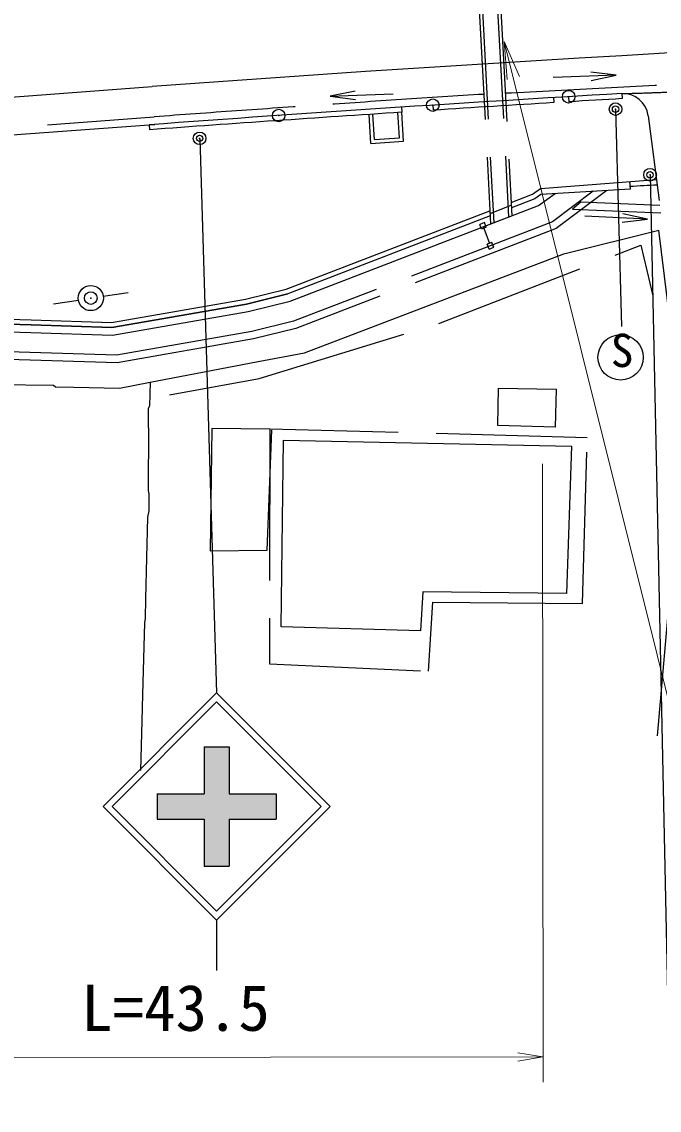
# Model space of a CAD drawing. Units: millimetres, scale not verified. Extents: x 40000 to 680000, y 20000 to 380000.
# Drawn here: x 119823 to 145115, y 238497 to 281646 of the extents above; entities that cross this region are included whole.
import ezdxf
from ezdxf.enums import TextEntityAlignment as Align

# ---------------------------------------------------------------- set-up
doc = ezdxf.new("R2010")
doc.units = ezdxf.units.MM
doc.header["$LTSCALE"] = 1000
doc.header["$PDMODE"] = 32
doc.header["$PDSIZE"] = 500
doc.linetypes.add('DASHED', pattern=[7.5, 6, -1.5])
for name, color, linetype, lineweight in [('M-BGD', 7, 'Continuous', 25), ('M-BGD-EXST', 7, 'Continuous', 25), ('M-STR-HTXT', 7, 'Continuous', 13), ('M-STR-STRC', 7, 'Continuous', 25)]:
    doc.layers.add(name, color=color, linetype=linetype, lineweight=lineweight)
doc.styles.add('ＭＳ ゴシック', font='')
doc.styles.get('ＭＳ ゴシック').set_extended_font_data('MS Gothic')

# ---------------------------------------------------------------- blocks, each defined once
blk = doc.blocks.new('open_arrow')
at = {"color": 0, "linetype": 'Continuous', "lineweight": -2}
blk.add_lwpolyline([(7.5, 1.25), (0, 0), (7.5, -1.25)], dxfattribs=at)

msp = doc.modelspace()

# ---------------------------------------------------------------- hatches: boundary and pattern name
at = {"layer": 'M-STR-STRC'}
msp.add_hatch(color=256, dxfattribs=at).paths.add_polyline_path([(125192, 251043), (127052, 251043), (127053, 252903), (128053, 252903), (128052, 251043), (129912, 251043), (129912, 250043), (128052, 250043), (128052, 248183), (127052, 248183), (127052, 250043), (125192, 250043)])

# ---------------------------------------------------------------- linework, layer by layer
at = {"layer": 'M-BGD', "linetype": 'DASHED'}
for p, q in [((137618, 291261), (138551, 273681)), ((138217, 291298), (139140, 273907)), ((137489, 291253), (138424, 273632)), ((138354, 291180), (139268, 273956)), ((98408, 275914), (125080, 277879)), ((124874, 277563), (125102, 277580)), ((142491, 274927), (140883, 273717)), ((143032, 274959), (141030, 273452)), ((142020, 274502), (145139, 274372)), ((141670, 274217), (145177, 274070)), ((140883, 273717), (130608, 269773)), ((141030, 273452), (130698, 269486)), ((136370, 269686), (144380, 272791)), ((144380, 272791), (144867, 270781)), ((130608, 269773), (128956, 269368)), ((129238, 267510), (136370, 269686)), ((128956, 269368), (123587, 268432)), ((130698, 269486), (129017, 269074)), ((123608, 268131), (98580, 268901)), ((123587, 268432), (98645, 269199)), ((129017, 269074), (123608, 268131)), ((118451, 267276), (121080, 267245)), ((121080, 267245), (121157, 267181)), ((121157, 267181), (121892, 267165)), ((121892, 267165), (123697, 267128)), ((123697, 267128), (124915, 267359)), ((124915, 267359), (124890, 266402)), ((125681, 266852), (129238, 267510)), ((124890, 266402), (124840, 266320)), ((124840, 266320), (124840, 265555)), ((124840, 265555), (124852, 265551)), ((124852, 265551), (124844, 263068)), ((127363, 265525), (127304, 260668)), ((129668, 265499), (127363, 265525)), ((129560, 260698), (129740, 265452)), ((129668, 265499), (129649, 256188)), ((142259, 265157), (129668, 265499)), ((142070, 258582), (142259, 265157)), ((124844, 263068), (124861, 262937)), ((124861, 262937), (124859, 262264)), ((124808, 262006), (124734, 258780)), ((124859, 262264), (124808, 262006)), ((127304, 260668), (129560, 260698)), ((124734, 258780), (124715, 257989)), ((135966, 255905), (136129, 258639)), ((136129, 258639), (142070, 258582)), ((124698, 257822), (124619, 254972)), ((124715, 257989), (124698, 257822)), ((129649, 256188), (135966, 255905)), ((124619, 254972), (124590, 253932)), ((124590, 253932), (124535, 251969))]:
    msp.add_line(p, q, dxfattribs=at)
at = {"layer": 'M-BGD'}
for p, q in [((143409, 279524), (140911, 279431)), ((132056, 278693), (134554, 278787)), ((143627, 278800), (143639, 278600)), ((136131, 278341), (136144, 278141)), ((140922, 278640), (140934, 278440)), ((141521, 278676), (141533, 278476)), ((133677, 276825), (133602, 277973)), ((133817, 276985), (133752, 277982)), ((134815, 277050), (134750, 278048)), ((134887, 278257), (134900, 278058)), ((134975, 276910), (134900, 278058)), ((144677, 277922), (145111, 274556)), ((118889, 277122), (124874, 277563)), ((124874, 277563), (124888, 277363)), ((133817, 276985), (134815, 277050)), ((133677, 276825), (134975, 276910)), ((140410, 275041), (145003, 275394)), ((143970, 275013), (143952, 275313)), ((140088, 274807), (140410, 275041)), ((139240, 274481), (140088, 274807)), ((140184, 274631), (139251, 274271)), ((140422, 274802), (140184, 274631)), ((140327, 274364), (140980, 274836)), ((142020, 274502), (141670, 274217)), ((130318, 271051), (138396, 274157)), ((130469, 270573), (140327, 274364)), ((138401, 274052), (139245, 274376)), ((138407, 273947), (130379, 270860)), ((138178, 273685), (137992, 273613)), ((138065, 273426), (137992, 273613)), ((138251, 273499), (138178, 273685)), ((138424, 273632), (139268, 273956)), ((144655, 273821), (142158, 273945)), ((138251, 273499), (138065, 273426)), ((138152, 273460), (138385, 272860)), ((141323, 272451), (145100, 273389)), ((146088, 265307), (145100, 273389)), ((138479, 272896), (138292, 272824)), ((138479, 272896), (138292, 272824)), ((138365, 272638), (138292, 272824)), ((138365, 272638), (138292, 272824)), ((138365, 272638), (138552, 272707)), ((138543, 272731), (138479, 272896)), ((138552, 272707), (138479, 272896)), ((131046, 268521), (141323, 272451)), ((128699, 270648), (130318, 271051)), ((121082, 270464), (122070, 270614)), ((123059, 270764), (124048, 270914)), ((123387, 269730), (128699, 270648)), ((128741, 270452), (130379, 270860)), ((130379, 270860), (128741, 270452)), ((128802, 270158), (130469, 270573)), ((99054, 270293), (120195, 269627)), ((120195, 269627), (99054, 270293)), ((99114, 270491), (120202, 269827)), ((123401, 269530), (128741, 270452)), ((128741, 270452), (123401, 269530)), ((123422, 269229), (128802, 270158)), ((98964, 269996), (120186, 269328)), ((120201, 269827), (123387, 269730)), ((120186, 269328), (123422, 269229)), ((120195, 269627), (123401, 269530)), ((123401, 269530), (120195, 269627)), ((129198, 268176), (131046, 268521)), ((124915, 267359), (129198, 268176)), ((138715, 265636), (138734, 267117)), ((138734, 267117), (141026, 267078)), ((141026, 267078), (140984, 265570)), ((140984, 265570), (138715, 265636)), ((130121, 257665), (130205, 265054)), ((130205, 265054), (141638, 264821)), ((145048, 253339), (146088, 265307)), ((141638, 264821), (141439, 258978)), ((135738, 259045), (135649, 257498)), ((141439, 258978), (135738, 259045)), ((135649, 257498), (130121, 257665))]:
    msp.add_line(p, q, dxfattribs=at)
for centre, radius in [((143381, 278183), 250), ((143381, 278183), 125), ((126880, 277025), 250), ((126880, 277025), 125), ((144750, 275581), 250), ((144750, 275581), 125), ((122562, 270694), 500)]:
    msp.add_circle(centre, radius, dxfattribs=at)
at = {"layer": 'M-BGD', "linetype": 'DASHED'}
for centre, radius, start, end in [((74043, 1597320), 1320096, 272.82087, 273.50894), ((141506, 369028), 90254, 271.34698, 275.54435), ((212946, -914689), 1195800, 93.58606, 94.21381)]:
    msp.add_arc(centre, radius, start, end, dxfattribs=at)
at = {"layer": 'M-BGD'}
for centre, radius, start, end in [((212946, -914689), 1195500, 93.32403, 94.22475), ((143672, 277787), 1014, 7.6594, 92.5519), ((212946, -914689), 1195300, 93.45392, 93.68397), ((212946, -914689), 1195300, 93.32403, 93.42516), ((212219, -914739), 1195300, 93.70885, 94.19003), ((212946, -914689), 1191700, 93.31814, 93.48904), ((212946, -914689), 1191800, 93.26673, 93.31814)]:
    msp.add_arc(centre, radius, start, end, dxfattribs=at)
for p in [(141521, 278676), (141521, 278676), (136131, 278341), (143381, 278183), (130017, 277931), (126880, 277025), (144750, 275581), (122562, 270694)]:
    msp.add_point(p, dxfattribs=at)
at = {"layer": 'M-BGD-EXST'}
msp.add_line((143384, 278178), (143622, 269566), dxfattribs=at)
msp.add_circle((143581, 268342), 900, dxfattribs=at)
at = {"layer": 'M-STR-HTXT'}
for p, q in [((140477, 264118), (140503, 239609)), ((97417, 240563), (140502, 240609))]:
    msp.add_line(p, q, dxfattribs=at)
msp.add_lwpolyline([(138967, 280868), (146555, 250454), (174805, 250484)], dxfattribs=at)
at = {"layer": 'M-STR-STRC'}
for p, q in [((98818, 277147), (124992, 279075)), ((126883, 277021), (127554, 255039)), ((144753, 275576), (145593, 236021)), ((123054, 250539), (127554, 255039)), ((132055, 250538), (127554, 255039)), ((123408, 250539), (127554, 254685)), ((131701, 250538), (127554, 254685)), ((127056, 252898), (127055, 251038)), ((127056, 252898), (128056, 252898)), ((128056, 252898), (128055, 251038)), ((125195, 251038), (125195, 250038)), ((125195, 251038), (127055, 251038)), ((128055, 251038), (129915, 251038)), ((129915, 251038), (129915, 250038)), ((123054, 250539), (127554, 246038)), ((123408, 250539), (127554, 246391)), ((127554, 246391), (131701, 250538)), ((127555, 246038), (132055, 250538)), ((125195, 250038), (127055, 250038)), ((127055, 250038), (127054, 248178)), ((128055, 250038), (128054, 248178)), ((128055, 250038), (129915, 250038)), ((127054, 248178), (128054, 248178)), ((127555, 246038), (127555, 244038))]:
    msp.add_line(p, q, dxfattribs=at)
msp.add_arc((212946, -914689), 1197000, 89.01309, 94.21381, dxfattribs=at)

# ---------------------------------------------------------------- block references
at = {"layer": 'M-BGD', "xscale": 133, "yscale": 133}
for p, rotation in [((143409, 279524), 182.1), ((132056, 278693), 2.1), ((144655, 273821), 177.1)]:
    msp.add_blockref('open_arrow', p, dxfattribs=dict(at, rotation=rotation))
at = {"layer": 'M-STR-HTXT'}
for p, xscale, yscale, rotation in [((138967, 280868), 200, 200, 284), ((140502, 240609), 133, 133, 180.1)]:
    msp.add_blockref('open_arrow', p, dxfattribs=dict(at, xscale=xscale, yscale=yscale, rotation=rotation))

# ---------------------------------------------------------------- texts
at = {"layer": 'M-BGD-EXST', "style": 'ＭＳ ゴシック'}
msp.add_text('S', height=1320, rotation=0.062, dxfattribs=at).set_placement((143192, 267563), align=Align.BOTTOM_LEFT)
at = {"layer": 'M-STR-HTXT', "style": 'ＭＳ ゴシック'}
msp.add_text('L=43.5', height=1833, rotation=0.062, dxfattribs=at).set_placement((125926, 241093), align=Align.BOTTOM_CENTER)

doc.saveas('drawing.dxf')
